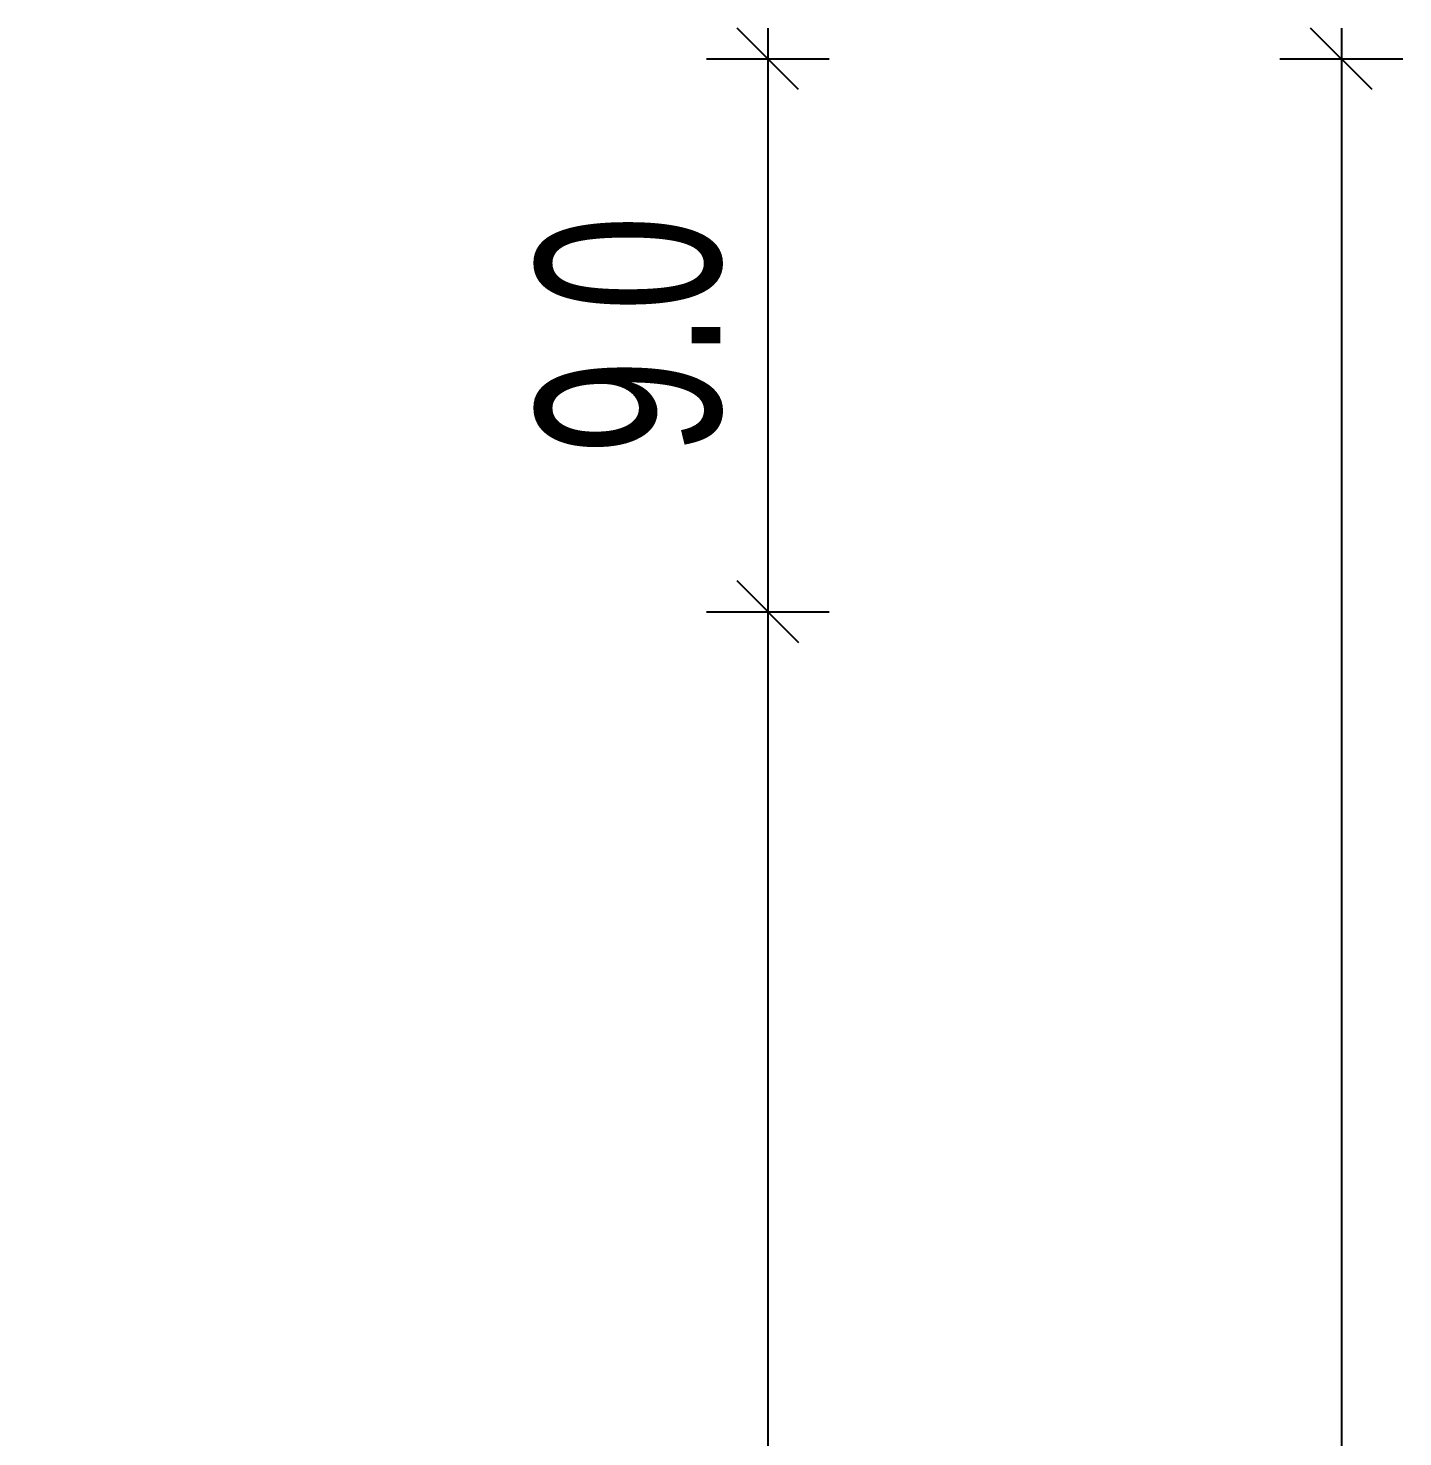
# Model space of a CAD drawing. Header units: millimetres. Extents: x 6676 to 14342, y 3639 to 5293.
# Drawn here: x 7097.44 to 7119.82, y 4887.54 to 4910.48 of the extents above; entities that cross this region are included whole.
import ezdxf

# ---------------------------------------------------------------- set-up
doc = ezdxf.new("R2010")
doc.units = ezdxf.units.MM
doc.layers.get('DEFPOINTS').update_dxf_attribs({"color": 254})
doc.layers.add('A-dim-work', color=8, linetype='Continuous')
doc.styles.add('hebtovna', font='hebtovna', dxfattribs={"width": 0.7})
doc.dimstyles.new('Copy of gl-D10', dxfattribs={"dimtxt": 2, "dimasz": 1, "dimexe": 1, "dimexo": 1, "dimgap": 1, "dimtad": 0, "dimdec": 1, "dimzin": 0, "dimdsep": 46, "dimtxsty": 'hebtovna', "dimblk": 'OBLIQUE', "dimblk1": 'OBLIQUE', "dimblk2": 'OBLIQUE', "dimcen": 0, "dimdle": 0.5, "dimclrd": 256, "dimclre": 256, "dimclrt": 256, "dimadec": 0, "dimazin": 0, "dimtfac": 0.05, "dimtdec": 1, "dimtix": 1, "dimtmove": 2, "dimatfit": 0, "dimfxl": 1, "dimfxlon": 1, "dimtvp": 0.75, "dimtolj": 1, "dimtzin": 0, "dimarcsym": 0})

# ---------------------------------------------------------------- blocks, each defined once
blk = doc.blocks.new('_Oblique')
at = {"color": 0, "linetype": 'ByBlock', "lineweight": -2}
blk.add_line((-0.5, -0.5), (0.5, 0.5), dxfattribs=at)
blk = doc.blocks.new('*D148')
at = {"layer": 'A-dim-work', "color": 6, "lineweight": -2, "ltscale": 20, "transparency": 16777216}
for p, q in [((7109.479, 4910.478), (7109.479, 4900.478)), ((7108.479, 4909.978), (7110.479, 4909.978)), ((7108.479, 4900.978), (7110.479, 4900.978))]:
    blk.add_line(p, q, dxfattribs=at)
at = {"layer": 'DEFPOINTS', "color": 0, "ltscale": 20, "transparency": 16777216}
for p in [(7095.968, 4909.978), (7095.968, 4900.978), (7109.479, 4900.978)]:
    blk.add_point(p, dxfattribs=at)
at = {"layer": 'A-dim-work', "color": 6, "lineweight": -2, "ltscale": 20, "transparency": 16777216}
for p, rotation in [((7109.479, 4909.978), 90), ((7109.479, 4900.978), 270)]:
    blk.add_blockref('_Oblique', p, dxfattribs=dict(at, rotation=rotation))
at = {"layer": 'A-dim-work', "color": 6, "lineweight": 40, "ltscale": 20, "transparency": 16777216, "insert": (7107.229, 4905.478), "char_height": 3, "attachment_point": 5, "rotation": 90, "style": 'hebtovna'}
blk.add_mtext('\\A1;9.0', dxfattribs=at)
blk = doc.blocks.new('*D248')
at = {"layer": 'A-dim-work', "color": 6, "lineweight": -2, "transparency": 16777216}
for p, q in [((125.511, 220.5), (125.511, 8.5)), ((124.511, 220), (126.511, 220)), ((124.511, 9), (126.511, 9))]:
    blk.add_line(p, q, dxfattribs=at)
at = {"layer": 'DEFPOINTS', "color": 0, "transparency": 16777216}
for p in [(112, 220), (112, 9), (125.511, 9)]:
    blk.add_point(p, dxfattribs=at)
at = {"layer": 'A-dim-work', "color": 6, "lineweight": -2, "transparency": 16777216}
for p, rotation in [((125.511, 220), 90), ((125.511, 9), 270)]:
    blk.add_blockref('_Oblique', p, dxfattribs=dict(at, rotation=rotation))
at = {"layer": 'A-dim-work', "color": 6, "transparency": 16777216, "insert": (123.261, 114.5), "char_height": 3, "attachment_point": 5, "rotation": 90, "style": 'hebtovna'}
blk.add_mtext('\\A1;211.0', dxfattribs=at)
blk = doc.blocks.new('*D250')
at = {"layer": 'A-dim-work', "color": 6, "lineweight": -2, "transparency": 16777216}
for p, q in [((134.848, 229.5), (134.848, -0.5)), ((133.848, 229), (135.848, 229)), ((133.848, 0), (135.848, 0))]:
    blk.add_line(p, q, dxfattribs=at)
at = {"layer": 'DEFPOINTS', "color": 0, "transparency": 16777216}
for p in [(112, 229), (112, 0), (134.848, 0)]:
    blk.add_point(p, dxfattribs=at)
at = {"layer": 'A-dim-work', "color": 6, "lineweight": -2, "transparency": 16777216}
for p, rotation in [((134.848, 229), 90), ((134.848, 0), 270)]:
    blk.add_blockref('_Oblique', p, dxfattribs=dict(at, rotation=rotation))
at = {"layer": 'A-dim-work', "color": 6, "transparency": 16777216, "insert": (132.598, 114.5), "char_height": 3, "attachment_point": 5, "rotation": 90, "style": 'hebtovna'}
blk.add_mtext('\\A1;229.0', dxfattribs=at)
blk = doc.blocks.new('bed')
at = {"layer": 'A-dim-work'}
for base, p1, p2, picture, middle in [((134.848, 0), (112, 229), (112, 0), '*D250', (132.598, 114.5)), ((125.511, 9), (112, 220), (112, 9), '*D248', (123.261, 114.5))]:
    dim = blk.add_linear_dim(base=base, p1=p1, p2=p2, angle=90, dimstyle='Copy of gl-D10', override={"dimtxt": 3, "dimclrd": 6, "dimclre": 6, "dimclrt": 6}, dxfattribs=at)
    dim.commit()
    dim.dimension.update_dxf_attribs({"geometry": picture, "text_midpoint": middle})

msp = doc.modelspace()

# ---------------------------------------------------------------- block references
at = {"layer": 'A-dim-work'}
msp.add_blockref('bed', (6983.968, 4680.978), dxfattribs=at)

# ---------------------------------------------------------------- dimensions: what is measured, and where the dimension line sits
at = {"layer": 'A-dim-work', "color": 6, "lineweight": 40, "ltscale": 20}
dim = msp.add_linear_dim(base=(7109.479, 4900.978), p1=(7095.968, 4909.978), p2=(7095.968, 4900.978), angle=90, dimstyle='Copy of gl-D10', override={"dimtxt": 3, "dimclrd": 6, "dimclre": 6, "dimclrt": 6}, dxfattribs=at)
dim.commit()
dim.dimension.update_dxf_attribs({"geometry": '*D148', "text_midpoint": (7107.229, 4905.478)})

doc.saveas('drawing.dxf')
